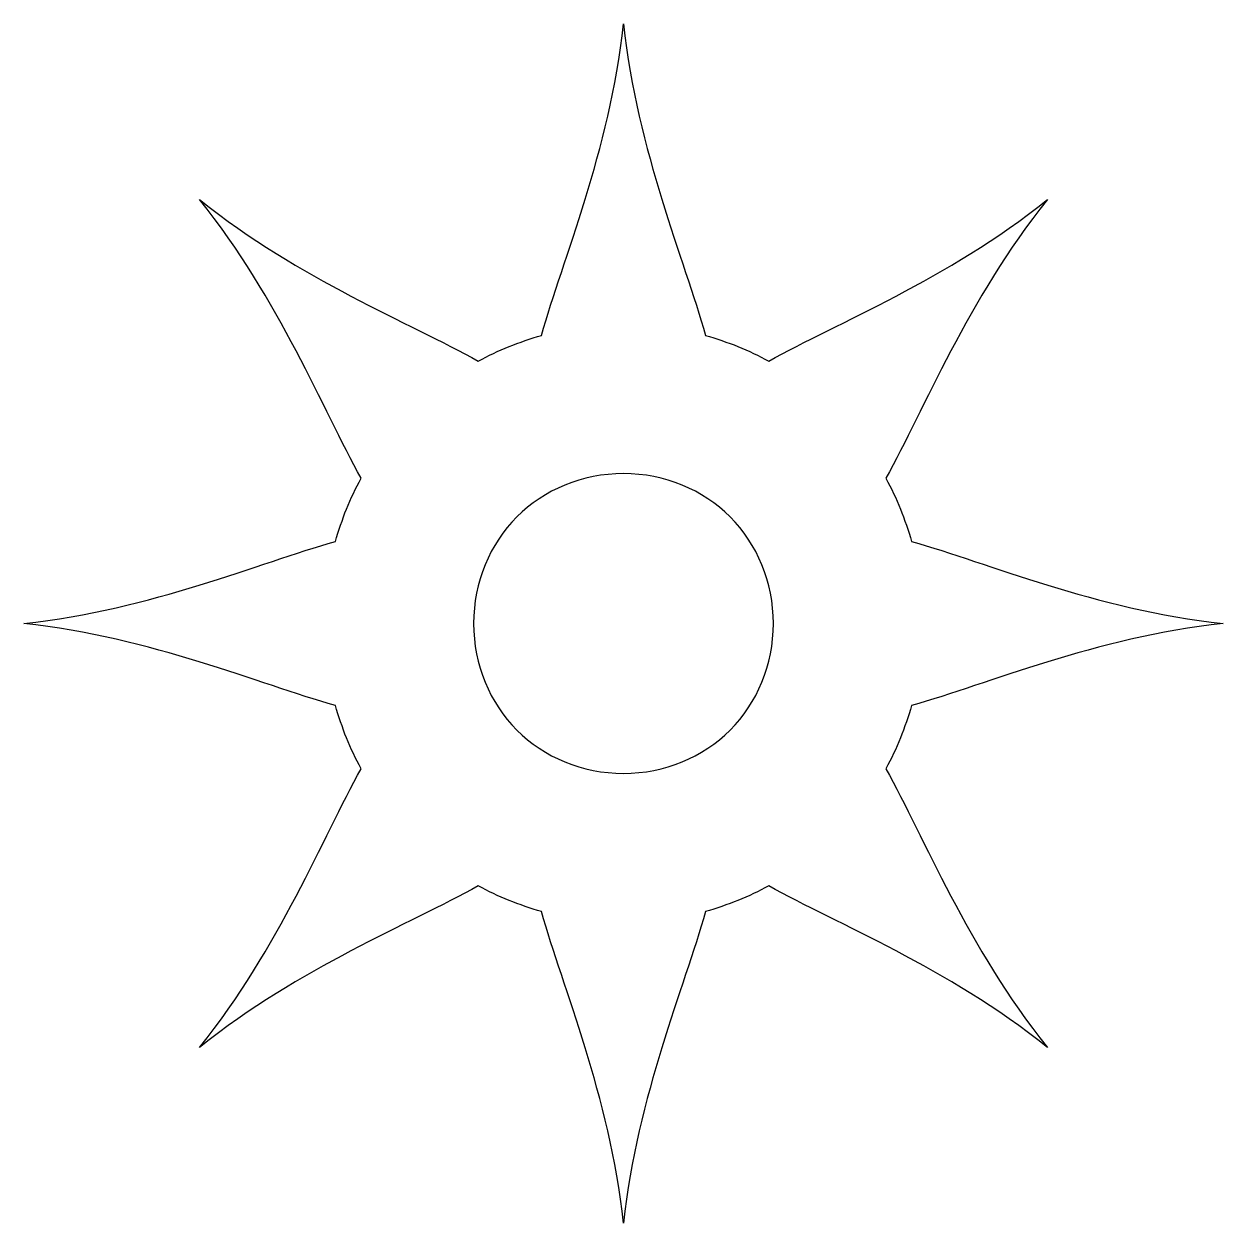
# Model space of a CAD drawing. Header units: centimetres. Extents: x -10.1 to 10.1, y -10.1 to 10.1.
import ezdxf

# ---------------------------------------------------------------- set-up
doc = ezdxf.new("R2010")
doc.units = ezdxf.units.CM
doc.header["$MEASUREMENT"] = 0
doc.layers.add('Layer 1', color=7, linetype='Continuous')

msp = doc.modelspace()

# ---------------------------------------------------------------- linework, layer by layer
at = {"layer": 'Layer 1'}
for points, knots in [([(0, 10.12031), (-0.24112, 7.95009), (-1.02063, 6.15665), (-1.38366, 4.86251), (-1.38366, 4.86251), (-1.75879, 4.75604), (-2.11679, 4.61296), (-2.45102, 4.42763), (-2.45102, 4.42763), (-3.62342, 5.08735), (-5.45043, 5.79134), (-7.15541, 7.15539), (-7.15541, 7.15539), (-5.79136, 5.45037), (-5.08737, 3.6234), (-4.42765, 2.451), (-4.42765, 2.451), (-4.61298, 2.11678), (-4.75605, 1.75877), (-4.86253, 1.38364), (-4.86253, 1.38364), (-6.15665, 1.02059), (-7.95005, 0.24112), (-10.12031, 0), (-10.12031, 0), (-7.95009, -0.24112), (-6.15665, -1.02063), (-4.86251, -1.38362), (-4.86251, -1.38362), (-4.75604, -1.75879), (-4.61296, -2.11679), (-4.42763, -2.45102), (-4.42763, -2.45102), (-5.08735, -3.62337), (-5.79134, -5.45034), (-7.15539, -7.15536), (-7.15539, -7.15536), (-5.45037, -5.79135), (-3.6234, -5.08736), (-2.451, -4.42764), (-2.451, -4.42764), (-2.11678, -4.61297), (-1.75877, -4.75604), (-1.38364, -4.86248), (-1.38364, -4.86248), (-1.02057, -6.15661), (-0.2411, -7.95002), (0.00002, -10.12032), (0.00002, -10.12032), (0.24114, -7.95006), (1.02065, -6.15662), (1.38364, -4.86248), (1.38364, -4.86248), (1.75881, -4.75605), (2.11681, -4.61297), (2.45104, -4.42764), (2.45104, -4.42764), (3.62339, -5.08736), (5.45036, -5.79135), (7.15538, -7.15536), (7.15538, -7.15536), (5.79137, -5.45034), (5.08738, -3.62337), (4.42766, -2.45102), (4.42766, -2.45102), (4.61299, -2.1168), (4.75606, -1.75879), (4.8625, -1.38362), (4.8625, -1.38362), (6.15663, -1.02064), (7.95004, -0.24112), (10.12034, 0), (10.12034, 0), (7.95008, 0.24112), (6.15664, 1.02063), (4.8625, 1.38366), (4.8625, 1.38366), (4.75607, 1.75879), (4.61299, 2.11679), (4.42766, 2.45102), (4.42766, 2.45102), (5.08738, 3.62342), (5.79137, 5.45043), (7.15538, 7.15541), (7.15538, 7.15541), (5.45036, 5.79136), (3.62339, 5.08737), (2.45104, 4.42765), (2.45104, 4.42765), (2.11682, 4.61298), (1.75881, 4.75605), (1.38364, 4.86253), (1.38364, 4.86253), (1.02063, 6.15665), (0.24112, 7.95005), (0, 10.12031)], [0, 0, 0, 0, 0.04, 0.04, 0.04, 0.04, 0.08, 0.08, 0.08, 0.08, 0.12, 0.12, 0.12, 0.12, 0.16, 0.16, 0.16, 0.16, 0.2, 0.2, 0.2, 0.2, 0.24, 0.24, 0.24, 0.24, 0.28, 0.28, 0.28, 0.28, 0.32, 0.32, 0.32, 0.32, 0.36, 0.36, 0.36, 0.36, 0.4, 0.4, 0.4, 0.4, 0.44, 0.44, 0.44, 0.44, 0.48, 0.48, 0.48, 0.48, 0.52, 0.52, 0.52, 0.52, 0.56, 0.56, 0.56, 0.56, 0.6, 0.6, 0.6, 0.6, 0.64, 0.64, 0.64, 0.64, 0.68, 0.68, 0.68, 0.68, 0.72, 0.72, 0.72, 0.72, 0.76, 0.76, 0.76, 0.76, 0.8, 0.8, 0.8, 0.8, 0.84, 0.84, 0.84, 0.84, 0.88, 0.88, 0.88, 0.88, 0.92, 0.92, 0.92, 0.92, 1, 1, 1, 1]), ([(0, 2.53008), (0.69872, 2.53008), (1.34086, 2.25658), (1.79876, 1.79876), (1.79876, 1.79876), (2.25662, 1.34094), (2.53008, 0.69872), (2.53008, 0), (2.53008, 0), (2.53008, -0.69872), (2.25658, -1.34086), (1.79876, -1.79876), (1.79876, -1.79876), (1.34081, -2.25662), (0.69872, -2.53008), (0, -2.53008), (0, -2.53008), (-0.69872, -2.53008), (-1.34094, -2.25658), (-1.79876, -1.79876), (-1.79876, -1.79876), (-2.2567, -1.34081), (-2.53008, -0.69872), (-2.53008, 0), (-2.53008, 0), (-2.53008, 0.69872), (-2.25658, 1.34094), (-1.79876, 1.79876), (-1.79876, 1.79876), (-1.34094, 2.2567), (-0.69872, 2.53008), (0, 2.53008)], [0, 0, 0, 0, 0.11111111, 0.11111111, 0.11111111, 0.11111111, 0.22222222, 0.22222222, 0.22222222, 0.22222222, 0.33333333, 0.33333333, 0.33333333, 0.33333333, 0.44444444, 0.44444444, 0.44444444, 0.44444444, 0.55555556, 0.55555556, 0.55555556, 0.55555556, 0.66666667, 0.66666667, 0.66666667, 0.66666667, 0.77777778, 0.77777778, 0.77777778, 0.77777778, 1, 1, 1, 1])]:
    msp.add_open_spline(points, degree=3, knots=knots, dxfattribs=at)

doc.saveas('drawing.dxf')
